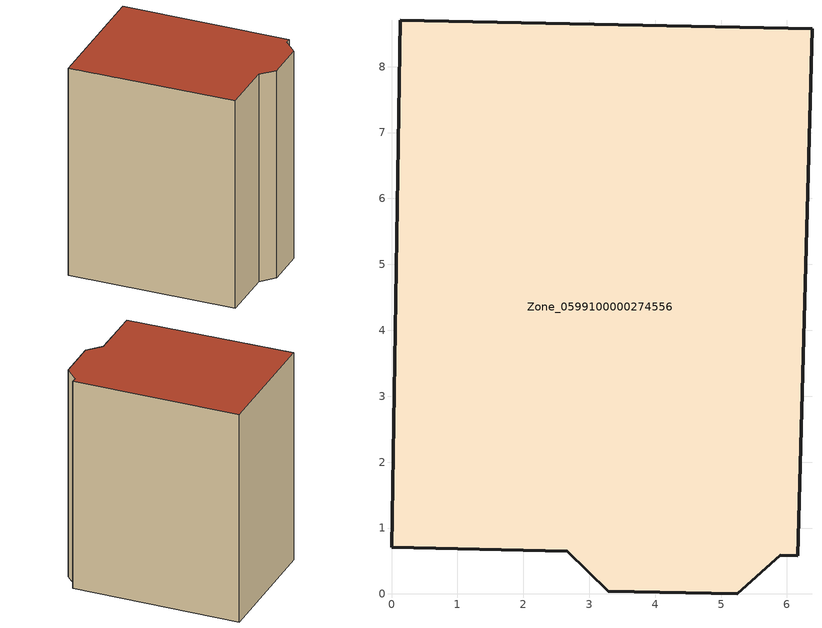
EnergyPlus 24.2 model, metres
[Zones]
Zone_0599100000274556
 floor ground (C_G): 6.38,8.58 6.16,0.58 5.9,0.59 5.25,0 3.29,0.04 2.67,0.65 0,0.71 0.13,8.71 z0
 wall outside (C_F): 2.67,0.65 3.29,0.04 5.25,0 5.9,0.59 6.16,0.58 6.38,8.58 0.13,8.71 0,0.71 2.67,0.65 z0:10.43
 roof outside (C_R): 6.38,8.58 0.13,8.71 0,0.71 2.67,0.65 3.29,0.04 5.25,0 5.9,0.59 6.16,0.58 z10.43
[BUILDING]
Pand.0599100000274556: North Axis=0; Terrain=City; Loads Convergence Tolerance Value=0.04; Temperature Convergence Tolerance Value=0.4; Solar Distribution=FullExterior; Maximum Number of Warmup Days=25; Minimum Number of Warmup Days=1
[Site:Location]
Rotterdam.The.Hague.AP_ZH_NLD Design_Conditions: Latitude=51.96; Longitude=4.45; Time Zone=1; Elevation=-4.5
[SITE:GROUNDTEMPERATURE:BUILDINGSURFACE]
18, 18, 18, 18, 18, 18, 18, 18, 18, 18, 18, 18
[MATERIAL] Thermal Absorptance=0.9; Solar Absorptance=0.7; Visible Absorptance=0.7
Name | Roughness | Thickness | Conductivity | Density | Specific Heat
G.TI.1946 | MediumSmooth | 0.15 | 1 | 540 | 1210
F.TI.1946 | Rough | 0.3 | 0.857143 | 1920 | 840
R.TI.1946 | MediumRough | 0.2 | 0.1 | 1500 | 1000
[CONSTRUCTION]
C_G: G.TI.1946
C_F: F.TI.1946
C_R: R.TI.1946
[ZONE]
Zone_0599100000274556: Type=1; Multiplier=1; Ceiling Height=Autocalculate; Volume=Autocalculate; Floor Area=autocalculate; Part of Total Floor Area=Yes
[ZONEINFILTRATION:DESIGNFLOWRATE]
Infil_Zone_0599100000274556: Zone or ZoneList or Space or SpaceList=Zone_0599100000274556; Schedule=AlwaysOn; Design Flow Rate Calculation Method=Flow/Area; Flow Rate per Floor Area=0.003; Constant Term Coefficient=1; Temperature Term Coefficient=0; Velocity Term Coefficient=0; Velocity Squared Term Coefficient=0
[HVACTEMPLATE:ZONE:IDEALLOADSAIRSYSTEM]
Zone_0599100000274556: Maximum Heating Supply Air Temperature=50; Minimum Cooling Supply Air Temperature=13; Maximum Heating Supply Air Humidity Ratio=0.0156; Minimum Cooling Supply Air Humidity Ratio=0.0077; Heating Limit=NoLimit; Cooling Limit=NoLimit; Dehumidification Control Type=ConstantSensibleHeatRatio; Cooling Sensible Heat Ratio=0.7; Dehumidification Setpoint=60; Humidification Control Type=None; Humidification Setpoint=30; Outdoor Air Method=None; Outdoor Air Flow Rate per Person=0.00944; Outdoor Air Flow Rate per Zone Floor Area=0; Outdoor Air Flow Rate per Zone=0; Demand Controlled Ventilation Type=None; Outdoor Air Economizer Type=NoEconomizer; Heat Recovery Type=None; Sensible Heat Recovery Effectiveness=0.7; Latent Heat Recovery Effectiveness=0.65
[ZONECONTROL:THERMOSTAT]
ThermostatControl_Zone_0599100000274556: Zone or ZoneList=Zone_0599100000274556; Control Type Schedule=DualSetpointControlType; Control 1=Thermostat_Zone_0599100000274556; Temperature Difference Between Cutout And Setpoint=0
[THERMOSTATSETPOINT:DUALSETPOINT]
Thermostat_Zone_0599100000274556: Heating Setpoint Temperature Schedule=HeatingSetpoint_Zone_0599100000274556; Cooling Setpoint Temperature Schedule=CoolingSetpoint_Zone_0599100000274556
[SCHEDULE:COMPACT]
HeatingSetpoint_Zone_0599100000274556: Through: 12/31, For: AllDays, Until: 24:00, 21
CoolingSetpoint_Zone_0599100000274556: Through: 12/31, For: AllDays, Until: 24:00, 24
DualSetpointControlType: Through: 12/31, For: AllDays, Until: 24:00, 4
AlwaysOn: Through: 12/31, For: AllDays, Until: 24:00, 1
